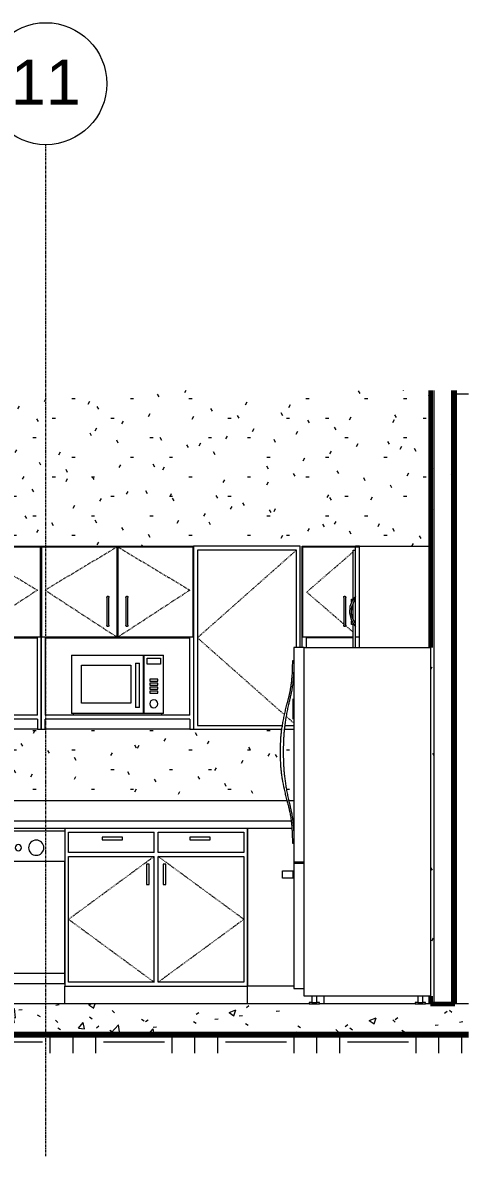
# Model space of a CAD drawing. Header units: inches. Extents: x -1667 to 6650, y -30 to 273.
# Drawn here: x 732.9 to 820.7, y -30 to 193 of the extents above; entities that cross this region are included whole.
import ezdxf

# ---------------------------------------------------------------- set-up
doc = ezdxf.new("R2010")
doc.units = ezdxf.units.IN
doc.header["$MEASUREMENT"] = 0
doc.linetypes.add('Dash', pattern=[0.25, 0.125, -0.125])
doc.linetypes.add('Grid Line 1_2_', pattern=[0.875, 0.5, -0.125, 0.125, -0.125])
for name, color, linetype, lineweight in [('A-CLNG', 13, 'Continuous', 18), ('A-GENM', 13, 'Continuous', 9), ('A-WALL', 113, 'Continuous', 18), ('A-WALL-PATT', 111, 'Continuous', 18), ('C-BLDG-PADS', 91, 'Continuous', 9), ('C-TOPO', 7, 'Continuous', 9), ('I-FURN', 30, 'Continuous', 9), ('I-WALL', 2, 'Continuous', 18), ('Q-CASE', 31, 'Continuous', 9), ('Q-CASE-HDLN', 31, 'Dash', 9), ('Q-SPCQ', 91, 'Continuous', 9), ('S-GRID', 1, 'Continuous', 9), ('S-GRID-IDEN', 1, 'Continuous', 9)]:
    doc.layers.add(name, color=color, linetype=linetype, lineweight=lineweight)
doc.styles.add('Arial', font='arial.ttf', dxfattribs={"height": 8.851796})
pattern_1 = [(0, (688.848, 0), (15.36, 3.84), [0.634, -10.886, 0.634, -10.886, -61.44]), (0, (688.848, 0), (15.36, 3.84), [-23.04, 0.634, -22.406, 0.634, -10.886, -26.88]), (0, (688.848, 0), (15.36, 3.84), [-57.6, 0.634, -7.046, 0.634, -18.566]), (120, (694.608, 1.92), (-11.00554, 11.38215), [0.634, -10.886, 0.634, -10.886, -61.44]), (120, (694.608, 1.92), (-11.00554, 11.38215), [-23.04, 0.634, -22.406, 0.634, -10.886, -26.88]), (120, (694.608, 1.92), (-11.00554, 11.38215), [-57.6, 0.634, -7.046, 0.634, -18.566]), (240, (696.528, 9.6), (-4.35446, -15.22215), [0.634, -10.886, 0.634, -10.886, -61.44]), (240, (696.528, 9.6), (-4.35446, -15.22215), [-23.04, 0.634, -22.406, 0.634, -10.886, -26.88]), (240, (696.528, 9.6), (-4.35446, -15.22215), [-57.6, 0.634, -7.046, 0.634, -18.566])]

# ---------------------------------------------------------------- blocks, each defined once
blk = doc.blocks.new('Grid - Grid Head - Circle-50561-Kitchen - North Elevation')
at = {"layer": 'S-GRID-IDEN', "color": 7}
blk.add_circle((1040.31, 181), 12, dxfattribs=at)
blk = doc.blocks.new('Open Source Metal Building_Exterior_rvt-5-Kitchen - North Elevation')
at = {"layer": 'C-BLDG-PADS'}
h = blk.add_hatch(dxfattribs=at)
h.set_pattern_fill('FP_15', style=0, pattern_type=2)
h.set_pattern_definition([(50, (688.848, 0), (13.77135, -1.20496), [1.44, -15.84]), (355, (688.848, 0), (-2.6644, 14.44218), [1.152, -12.672]), (100.451, (689.995, -0.1), (11.10708, 13.23737), [1.224, -13.462]), (46.184, (688.848, 3.84), (20.4913, -3.17785), [2.16, -23.76]), (96.636, (690.555, 3.575), (17.9459, 18.70315), [1.836, -20.193]), (351.184, (688.848, 3.84), (17.9454, 18.7026), [1.728, -19.008]), (21, (690.768, 2.88), (11.46052, -7.73037), [1.44, -15.84]), (326, (690.768, 2.88), (4.67135, 13.92315), [1.152, -12.672]), (71.451, (691.723, 2.236), (16.13207, 6.19284), [1.224, -13.462]), (37.5, (688.848, 0), (0.233123, 6.39175), [0.634, -11.885, 0.634, -12.23, -12.72]), (37.5, (688.848, 0), (0.233123, 6.39175), [-25.382, 0.634, -12.086]), (7.5, (688.848, 0), (5.05073, 7.57304), [0.634, -6.701, 0.634, -11.597, -4.848]), (7.5, (688.848, 0), (5.05073, 7.57304), [-19.565, 0.634, -4.214]), (327.5, (684.566, 0), (10.24958, -0.43289), [0.634, -4.166, 0.634, -14.342, -19.872]), (327.5, (684.566, 0), (10.24958, -0.43289), [-19.776, 0.634, -19.238]), (317.5, (682.646, 0), (11.19739, 1.92214), [0.634, -5.606, 0.634, -9.312, -14.112]), (317.5, (682.646, 0), (11.19739, 1.92214), [-16.186, 0.634, -13.478])])
h.paths.add_polyline_path([(1113.53, -6), (1123.47, -6), (1123.47, 0), (894.36, 0), (894.36, -6), (1113.03, -6)], flags=0)
at = {"layer": 'C-TOPO'}
h = blk.add_hatch(dxfattribs=at)
h.set_pattern_fill('FP_14', color=256, style=0, pattern_type=2)
h.set_pattern_definition([(0, (688.848, 0), (12, 12), [12, -12]), (0, (688.848, 4.5), (12, 12), [12, -12]), (0, (688.848, 9), (12, 12), [12, -12]), (90, (690.348, 10.5), (-12, 12), [12, -12]), (90, (694.848, 10.5), (-12, 12), [12, -12]), (90, (699.348, 10.5), (-12, 12), [12, -12])])
h.paths.add_polyline_path([(1123.47, -9.68), (1123.47, -6.01), (894.36, -6.01), (894.36, -9.68), (1094.83, -9.68)], flags=0)
at = {"layer": 'C-BLDG-PADS', "color": 250, "lineweight": 18}
for p, q in [((903.78, 0), (894.36, 0)), ((924.65, 0), (905.78, 0)), ((1092.15, 0), (926.65, 0)), ((1113.03, 0), (1094.15, 0)), ((1123.47, 0), (1115.03, 0)), ((894.36, -6), (1123.47, -6))]:
    blk.add_line(p, q, dxfattribs=at)
at = {"layer": 'C-TOPO', "color": 10, "lineweight": 80}
for p, q in [((894.36, -6.01), (945.66, -6.01)), ((945.66, -6.01), (1123.47, -6.01))]:
    blk.add_line(p, q, dxfattribs=at)
at = {"layer": 'C-TOPO'}
for p, q in [((945.66, -6.01), (894.36, -6.01)), ((1123.47, -6.01), (945.66, -6.01))]:
    blk.add_line(p, q, dxfattribs=at)
at = {"layer": 'S-GRID', "linetype": 'Grid Line 1_2_'}
blk.add_line((1040.31, -30), (1040.31, 169), dxfattribs=at)
at = {"layer": 'S-GRID-IDEN', "insert": (1040.31, 185.72), "char_height": 8.852, "width": 16.416, "attachment_point": 2, "line_spacing_factor": 0.938532, "style": 'Arial', "bg_fill": 3, "box_fill_scale": 1.25, "bg_fill_color": 0, "bg_fill_transparency": 0}
blk.add_mtext('11', dxfattribs=at)
at = {"color": 130, "lineweight": 5}
blk.add_blockref('Grid - Grid Head - Circle-50561-Kitchen - North Elevation', (0, 0), dxfattribs=at)
blk = doc.blocks.new('Counter Top-L Shaped - 24_ Depth U SHAPED-689926-Kitchen - North Elevation')
at = {"layer": 'Q-CASE'}
for p, q in [((929.65, 40), (930.69, 40)), ((930.99, 40), (995.66, 40)), ((996.4, 40), (1087.81, 40)), ((1088.11, 40), (1089.15, 40)), ((929.65, 36), (929.9, 36)), ((930.16, 36), (1088.65, 36)), ((1088.9, 36), (1089.15, 36)), ((929.76, 34.5), (929.65, 34.5)), ((1088.79, 34.5), (930.01, 34.5)), ((1089.15, 34.5), (1089.05, 34.5))]:
    blk.add_line(p, q, dxfattribs=at)
blk = doc.blocks.new('Refrigeration-Dacor-Millennia - PF36BNDFBK-519146-Kitchen - North Elevation')
at = {"layer": 'A-GENM', "lineweight": 18}
for p, q in [((1089.15, 70.12), (1089.15, 27.59)), ((1091.15, 70.12), (1089.15, 70.12)), ((1091.15, 27.42), (1091.15, 70.12)), ((1089.15, 27.59), (1089.15, 3)), ((1091.15, 3), (1091.15, 27.42)), ((1089.15, 3), (1091.15, 3))]:
    blk.add_line(p, q, dxfattribs=at)
at = {"layer": 'A-GENM'}
for p, q in [((1089.15, 70.12), (1089.15, 3)), ((1091.15, 70.12), (1089.15, 70.12)), ((1091.15, 3), (1091.15, 70.12)), ((1088.9, 67.53), (1089.15, 67.53)), ((1089.15, 31.53), (1088.9, 31.53)), ((1089.15, 27.94), (1091.15, 27.94)), ((1089.15, 27.69), (1091.15, 27.69)), ((1086.9, 26.19), (1089.15, 26.19)), ((1086.9, 24.69), (1086.9, 26.19)), ((1089.15, 24.69), (1086.9, 24.69)), ((1088.9, 26.19), (1088.9, 24.69)), ((1089.15, 3), (1091.15, 3)), ((1092.15, 0.25), (1092.15, 0)), ((1092.65, 0.25), (1092.15, 0.25)), ((1092.65, 1.5), (1092.65, 0.25)), ((1092.65, 0.25), (1093.65, 0.25)), ((1093.65, 0.25), (1093.65, 1.5)), ((1094.15, 0.25), (1093.65, 0.25)), ((1094.15, 0), (1094.15, 0.25)), ((1113.03, 0.25), (1113.03, 0)), ((1113.53, 0.25), (1113.03, 0.25)), ((1113.53, 1.5), (1113.53, 0.25)), ((1113.53, 0.25), (1114.53, 0.25)), ((1114.53, 0.25), (1114.53, 1.5)), ((1115.03, 0.25), (1114.53, 0.25)), ((1115.03, 0), (1115.03, 0.25)), ((1092.15, 0), (1094.15, 0)), ((1113.03, 0), (1115.03, 0))]:
    blk.add_line(p, q, dxfattribs=at)
for points in [[(1088.9, 31.53), (1088.9, 32.12), (1088.89, 32.95), (1088.84, 33.95), (1088.8, 34.63), (1088.74, 35.26), (1088.68, 35.86), (1088.61, 36.4), (1088.53, 36.91), (1088.44, 37.39), (1088.37, 37.76), (1088.3, 38.05), (1088.24, 38.34), (1088.16, 38.67), (1088.08, 39), (1088.01, 39.26), (1087.94, 39.51), (1087.86, 39.82), (1087.75, 40.23), (1087.63, 40.7), (1087.47, 41.37), (1087.2, 42.55), (1086.94, 43.88), (1086.75, 45.12), (1086.64, 45.98), (1086.57, 46.77), (1086.53, 47.51), (1086.51, 48.2), (1086.5, 48.87), (1086.5, 49.53), (1086.5, 50.19), (1086.51, 50.86), (1086.53, 51.56), (1086.57, 52.29), (1086.64, 53.09), (1086.75, 53.95), (1086.9, 54.87), (1087.07, 55.85), (1087.28, 56.85), (1087.47, 57.69), (1087.63, 58.37), (1087.74, 58.79), (1087.83, 59.12), (1087.89, 59.37), (1087.96, 59.62), (1088.03, 59.87), (1088.09, 60.13), (1088.16, 60.39), (1088.23, 60.66), (1088.29, 60.94), (1088.35, 61.23), (1088.41, 61.52), (1088.47, 61.83), (1088.53, 62.15), (1088.58, 62.49), (1088.63, 62.84), (1088.68, 63.21), (1088.72, 63.6), (1088.76, 64.01), (1088.8, 64.44), (1088.83, 64.89), (1088.86, 65.52), (1088.89, 66.38), (1088.9, 67.14), (1088.9, 67.53)], [(1089.15, 67.53), (1089.15, 66.94), (1089.14, 66.11), (1089.09, 65.12), (1089.05, 64.43), (1089, 63.8), (1088.93, 63.21), (1088.86, 62.66), (1088.78, 62.15), (1088.7, 61.67), (1088.63, 61.3), (1088.57, 61.01), (1088.51, 60.73), (1088.43, 60.39), (1088.35, 60.07), (1088.29, 59.81), (1088.23, 59.55), (1088.15, 59.24), (1088.06, 58.83), (1087.95, 58.37), (1087.81, 57.7), (1087.59, 56.51), (1087.38, 55.18), (1087.24, 53.95), (1087.16, 53.09), (1087.11, 52.3), (1087.07, 51.56), (1087.06, 50.86), (1087.05, 50.19), (1087.05, 49.53), (1087.05, 48.87), (1087.06, 48.2), (1087.07, 47.51), (1087.11, 46.77), (1087.16, 45.98), (1087.24, 45.12), (1087.35, 44.19), (1087.49, 43.22), (1087.65, 42.21), (1087.81, 41.37), (1087.95, 40.7), (1088.05, 40.28), (1088.13, 39.94), (1088.19, 39.69), (1088.25, 39.45), (1088.31, 39.19), (1088.37, 38.93), (1088.43, 38.67), (1088.49, 38.4), (1088.56, 38.12), (1088.61, 37.83), (1088.67, 37.54), (1088.73, 37.23), (1088.78, 36.91), (1088.84, 36.57), (1088.89, 36.22), (1088.93, 35.85), (1088.98, 35.46), (1089.01, 35.05), (1089.05, 34.62), (1089.08, 34.18), (1089.11, 33.54), (1089.14, 32.68), (1089.15, 31.93), (1089.15, 31.53)]]:
    blk.add_open_spline(points, degree=3, knots=[-1, -1, -1, -1, -0.977941, -0.966912, -0.955882, -0.944853, -0.933824, -0.922794, -0.911765, -0.900735, -0.889706, -0.884191, -0.878676, -0.867647, -0.856618, -0.851103, -0.845588, -0.834559, -0.823529, -0.808824, -0.794118, -0.764706, -0.705882, -0.676471, -0.647059, -0.617647, -0.588235, -0.558824, -0.529412, -0.5, -0.470588, -0.441176, -0.411765, -0.382353, -0.352941, -0.323529, -0.294118, -0.264706, -0.235294, -0.205882, -0.191176, -0.176471, -0.169118, -0.161765, -0.154412, -0.147059, -0.139706, -0.132353, -0.125, -0.117647, -0.110294, -0.102941, -0.095588, -0.088235, -0.080882, -0.073529, -0.066176, -0.058824, -0.051471, -0.044118, -0.036765, -0.029412, -0.014706, 0, 0, 0, 0], dxfattribs=at)
at = {"layer": 'Q-SPCQ'}
for p, q in [((1091.15, 70.12), (1116.03, 70.12)), ((1091.15, 1.5), (1091.15, 70.12)), ((1116.03, 70.12), (1116.03, 1.5)), ((1116.03, 1.5), (1091.15, 1.5))]:
    blk.add_line(p, q, dxfattribs=at)
blk = doc.blocks.new('Base Cabinet-Corner Unit-Angled - 36_ 2-582711-Kitchen - North Elevation')
at = {"layer": 'Q-CASE'}
for p in [(1080.03, 34.5), (1089.15, 3.5), (1080.03, 0)]:
    blk.add_line(p, (1080.03, 3.5), dxfattribs=at)
blk = doc.blocks.new('293304 - 293304 2-686364-Kitchen - North Elevation')
at = {"layer": 'Q-CASE'}
for p, q in [((979.4, 90), (1009.4, 90)), ((979.4, 90), (979.4, 54)), ((979.53, 89.87), (994.34, 89.87)), ((979.53, 72.12), (979.53, 89.87)), ((994.34, 72.12), (994.34, 89.87)), ((994.34, 89.25), (994.47, 89.25)), ((994.47, 89.87), (1009.28, 89.87)), ((994.47, 89.87), (994.47, 72.12)), ((1009.28, 72.12), (1009.28, 89.87)), ((1009.4, 54), (1009.4, 90)), ((994.34, 81.75), (994.47, 81.75)), ((994.47, 81), (994.34, 81)), ((994.34, 72.12), (979.53, 72.12)), ((980.15, 72), (980.15, 56.75)), ((980.15, 72), (1008.65, 72)), ((994.47, 72.75), (994.34, 72.75)), ((1009.28, 72.12), (994.47, 72.12)), ((1008.65, 56.75), (1008.65, 72)), ((1008.65, 56.75), (980.15, 56.75)), ((1008.65, 56), (980.15, 56)), ((980.15, 54), (980.15, 56)), ((1008.65, 56), (1008.65, 54)), ((979.4, 54), (980.15, 54)), ((1008.65, 54), (980.15, 54)), ((1008.65, 54), (1009.4, 54))]:
    blk.add_line(p, q, dxfattribs=at)
at = {"layer": 'Q-CASE', "flags": 128}
for points in [[(992.34, 79.93), (992.34, 78.95), (992.34, 77.84), (992.34, 76.68), (992.34, 75.56), (992.34, 74.56), (992.34, 74.47)], [(992.72, 74.47), (992.72, 75.45), (992.72, 76.56), (992.72, 77.72), (992.72, 78.84), (992.72, 79.84), (992.72, 79.93)], [(996.09, 79.93), (996.09, 78.95), (996.09, 77.84), (996.09, 76.68), (996.09, 75.56), (996.09, 74.56), (996.09, 74.47)], [(996.47, 74.47), (996.47, 75.45), (996.47, 76.56), (996.47, 77.72), (996.47, 78.84), (996.47, 79.84), (996.47, 79.93)]]:
    blk.add_lwpolyline(points, dxfattribs=at)
at = {"layer": 'Q-CASE'}
for points, knots in [([(992.34, 79.93), (992.34, 79.96), (992.34, 80.01), (992.36, 80.06), (992.37, 80.08), (992.37, 80.09), (992.39, 80.11), (992.4, 80.14), (992.43, 80.17), (992.45, 80.19), (992.46, 80.19), (992.47, 80.2), (992.49, 80.2), (992.53, 80.21), (992.56, 80.2), (992.58, 80.2), (992.59, 80.19), (992.61, 80.19), (992.63, 80.17), (992.65, 80.14), (992.67, 80.12), (992.68, 80.09), (992.7, 80.06), (992.71, 80.01), (992.72, 79.96), (992.72, 79.93)], [0, 0, 0, 0, 0.1, 0.2, 0.2125, 0.225, 0.25, 0.3, 0.35, 0.4, 0.4125, 0.425, 0.45, 0.5, 0.55, 0.575, 0.5875, 0.6, 0.65, 0.7, 0.75, 0.775, 0.8, 0.9, 1, 1, 1, 1]), ([(996.09, 79.93), (996.09, 79.96), (996.09, 80.01), (996.11, 80.06), (996.12, 80.09), (996.14, 80.12), (996.15, 80.14), (996.18, 80.17), (996.2, 80.19), (996.22, 80.19), (996.23, 80.2), (996.25, 80.2), (996.28, 80.21), (996.31, 80.2), (996.33, 80.2), (996.34, 80.19), (996.36, 80.19), (996.38, 80.17), (996.4, 80.14), (996.42, 80.11), (996.43, 80.09), (996.44, 80.08), (996.45, 80.06), (996.46, 80.01), (996.47, 79.96), (996.47, 79.93)], [0, 0, 0, 0, 0.1, 0.2, 0.225, 0.25, 0.3, 0.35, 0.4, 0.4125, 0.425, 0.45, 0.5, 0.55, 0.575, 0.5875, 0.6, 0.65, 0.7, 0.75, 0.775, 0.7875, 0.8, 0.9, 1, 1, 1, 1]), ([(992.72, 74.47), (992.72, 74.44), (992.71, 74.39), (992.7, 74.34), (992.68, 74.31), (992.67, 74.28), (992.65, 74.26), (992.63, 74.23), (992.61, 74.21), (992.59, 74.21), (992.58, 74.2), (992.56, 74.2), (992.53, 74.19), (992.49, 74.2), (992.47, 74.2), (992.46, 74.21), (992.45, 74.21), (992.43, 74.23), (992.4, 74.26), (992.39, 74.29), (992.37, 74.31), (992.37, 74.32), (992.36, 74.34), (992.34, 74.39), (992.34, 74.44), (992.34, 74.47)], [0, 0, 0, 0, 0.1, 0.2, 0.225, 0.25, 0.3, 0.35, 0.4, 0.4125, 0.425, 0.45, 0.5, 0.55, 0.575, 0.5875, 0.6, 0.65, 0.7, 0.75, 0.775, 0.7875, 0.8, 0.9, 1, 1, 1, 1]), ([(996.47, 74.47), (996.47, 74.44), (996.46, 74.39), (996.45, 74.34), (996.44, 74.32), (996.43, 74.31), (996.42, 74.29), (996.4, 74.26), (996.38, 74.23), (996.36, 74.21), (996.34, 74.21), (996.33, 74.2), (996.31, 74.2), (996.28, 74.19), (996.25, 74.2), (996.23, 74.2), (996.22, 74.21), (996.2, 74.21), (996.18, 74.23), (996.15, 74.26), (996.14, 74.28), (996.12, 74.31), (996.11, 74.34), (996.09, 74.39), (996.09, 74.44), (996.09, 74.47)], [0, 0, 0, 0, 0.1, 0.2, 0.2125, 0.225, 0.25, 0.3, 0.35, 0.4, 0.4125, 0.425, 0.45, 0.5, 0.55, 0.575, 0.5875, 0.6, 0.65, 0.7, 0.75, 0.775, 0.8, 0.9, 1, 1, 1, 1])]:
    blk.add_open_spline(points, degree=3, knots=knots, dxfattribs=at)
at = {"layer": 'Q-CASE-HDLN'}
for p, q in [((994.34, 89.87), (980.15, 81.37)), ((994.47, 89.87), (1008.65, 81.37)), ((980.15, 81.37), (994.34, 72.12)), ((1008.65, 81.37), (994.47, 72.12))]:
    blk.add_line(p, q, dxfattribs=at)
blk = doc.blocks.new('Small_Microwave_14381 - Small_Microwave_14381-624995-Kitchen - North Elevation')
at = {"layer": 'I-FURN'}
for p, q in [((985.35, 68.56), (999.54, 68.56)), ((985.35, 68.56), (985.35, 57.14)), ((997.97, 66.99), (997.97, 58.32)), ((997.97, 66.99), (998.75, 66.99)), ((998.75, 58.32), (998.75, 66.99)), ((999.54, 57.14), (999.54, 68.56)), ((999.54, 68.56), (999.69, 68.56)), ((999.69, 68.56), (1003.46, 68.56)), ((999.69, 57.14), (999.69, 68.56)), ((1000.28, 67.97), (1002.87, 67.97)), ((1000.28, 66.79), (1000.28, 67.97)), ((1002.87, 67.97), (1002.87, 66.79)), ((1003.46, 57.14), (1003.46, 68.56)), ((987.32, 59.11), (987.32, 66.59)), ((987.32, 66.59), (997.04, 66.59)), ((997.04, 66.59), (997.04, 59.11)), ((1002.87, 66.79), (1000.28, 66.79)), ((1002.36, 63.84), (1000.79, 63.84)), ((1000.79, 63.84), (1000.79, 63.44)), ((1000.79, 63.44), (1002.36, 63.44)), ((1002.36, 63.05), (1000.79, 63.05)), ((1000.79, 63.05), (1000.79, 62.66)), ((1000.79, 62.66), (1002.36, 62.66)), ((1002.36, 63.44), (1002.36, 63.84)), ((1002.36, 62.66), (1002.36, 63.05)), ((1002.36, 62.26), (1000.79, 62.26)), ((1000.79, 62.26), (1000.79, 61.87)), ((1000.79, 61.87), (1002.36, 61.87)), ((1002.36, 61.47), (1000.79, 61.47)), ((1000.79, 61.47), (1000.79, 61.08)), ((1000.79, 61.08), (1002.36, 61.08)), ((1002.36, 61.87), (1002.36, 62.26)), ((1002.36, 61.08), (1002.36, 61.47)), ((997.04, 59.11), (987.32, 59.11)), ((998.75, 58.32), (997.97, 58.32)), ((999.54, 57.14), (985.35, 57.14)), ((985.74, 56.75), (985.74, 57.14)), ((999.69, 57.14), (999.54, 57.14)), ((1003.46, 57.14), (999.69, 57.14)), ((1003.06, 57.14), (1003.06, 56.75))]:
    blk.add_line(p, q, dxfattribs=at)
for start, end in [(0, 180), (180, 0)]:
    blk.add_arc((1001.56, 59.02), 0.787, start, end, dxfattribs=at)
blk = doc.blocks.new('293302 - 293302-686305-Kitchen - North Elevation')
at = {"layer": 'Q-CASE'}
for p, q in [((1090.78, 90), (1101.28, 90)), ((1090.78, 70.12), (1090.78, 90)), ((1090.9, 89.87), (1101.28, 89.87)), ((1090.9, 72.12), (1090.9, 89.87)), ((1100.5, 79.04), (1100.5, 79.62)), ((1100.5, 79.62), (1100.78, 79.62)), ((1100.5, 76.61), (1100.5, 77.8)), ((1100.5, 74.62), (1100.5, 75.35)), ((1100.78, 74.62), (1100.5, 74.62)), ((1100.78, 72.12), (1090.9, 72.12)), ((1091.53, 72), (1091.53, 70.12)), ((1100.78, 72), (1091.53, 72))]:
    blk.add_line(p, q, dxfattribs=at)
at = {"layer": 'Q-CASE', "flags": 128}
for points in [[(1098.95, 79.93), (1098.95, 78.95), (1098.95, 77.84), (1098.95, 76.68), (1098.95, 75.56), (1098.95, 74.56), (1098.95, 74.47)], [(1099.33, 74.47), (1099.33, 75.45), (1099.33, 76.56), (1099.33, 77.72), (1099.33, 78.84), (1099.33, 79.84), (1099.33, 79.93)]]:
    blk.add_lwpolyline(points, dxfattribs=at)
at = {"layer": 'Q-CASE'}
for points in [[(1098.95, 79.93), (1098.95, 79.96), (1098.95, 79.99), (1098.96, 80.03), (1098.97, 80.05), (1098.98, 80.07), (1098.98, 80.09), (1098.99, 80.1), (1099, 80.11), (1099, 80.13), (1099.01, 80.14), (1099.02, 80.15), (1099.03, 80.16), (1099.04, 80.17), (1099.05, 80.18), (1099.06, 80.19), (1099.08, 80.2), (1099.1, 80.2), (1099.11, 80.21), (1099.12, 80.21), (1099.14, 80.21), (1099.16, 80.21), (1099.17, 80.21), (1099.18, 80.2), (1099.2, 80.2), (1099.22, 80.19), (1099.23, 80.18), (1099.24, 80.17), (1099.25, 80.16), (1099.26, 80.15), (1099.27, 80.13), (1099.28, 80.11), (1099.29, 80.1), (1099.3, 80.09), (1099.3, 80.07), (1099.31, 80.05), (1099.32, 80.02), (1099.33, 79.98), (1099.33, 79.95), (1099.33, 79.93)], [(1099.33, 74.47), (1099.33, 74.44), (1099.32, 74.41), (1099.32, 74.37), (1099.31, 74.35), (1099.3, 74.33), (1099.3, 74.31), (1099.29, 74.3), (1099.28, 74.29), (1099.27, 74.27), (1099.26, 74.26), (1099.26, 74.25), (1099.25, 74.24), (1099.24, 74.23), (1099.23, 74.22), (1099.22, 74.21), (1099.2, 74.2), (1099.18, 74.2), (1099.17, 74.19), (1099.16, 74.19), (1099.14, 74.19), (1099.12, 74.19), (1099.11, 74.19), (1099.1, 74.2), (1099.08, 74.2), (1099.06, 74.21), (1099.05, 74.22), (1099.04, 74.23), (1099.03, 74.24), (1099.02, 74.25), (1099.01, 74.27), (1099, 74.29), (1098.99, 74.3), (1098.98, 74.31), (1098.98, 74.33), (1098.97, 74.35), (1098.96, 74.38), (1098.95, 74.42), (1098.95, 74.45), (1098.95, 74.47)]]:
    blk.add_open_spline(points, degree=3, knots=[0, 0, 0, 0, 0.111111, 0.138889, 0.166667, 0.194444, 0.222222, 0.236111, 0.25, 0.277778, 0.305556, 0.319444, 0.333333, 0.347222, 0.361111, 0.388889, 0.416667, 0.444444, 0.458333, 0.472222, 0.5, 0.527778, 0.541667, 0.555556, 0.583333, 0.611111, 0.638889, 0.652778, 0.666667, 0.6875, 0.708333, 0.75, 0.770833, 0.78125, 0.791667, 0.833333, 0.875, 0.916667, 1, 1, 1, 1], dxfattribs=at)
at = {"layer": 'Q-CASE-HDLN'}
for p, q in [((1101.28, 89.31), (1101.2, 89.25)), ((1100.78, 88.88), (1091.65, 81)), ((1091.65, 81), (1100.78, 73.12))]:
    blk.add_line(p, q, dxfattribs=at)
blk = doc.blocks.new('Dishwasher - 24_ x 24_ x 34_-675075-Kitchen - North Elevation')
at = {"layer": 'Q-SPCQ'}
for p, q in [((1020.03, 28), (1020.03, 34)), ((1020.03, 34), (1044.03, 34)), ((1044.03, 34), (1044.03, 28)), ((1028.3, 32.71), (1021.8, 32.71)), ((1021.8, 32.71), (1021.8, 30.71)), ((1028.3, 30.71), (1028.3, 32.71)), ((1021.8, 30.71), (1028.3, 30.71)), ((1020.03, 28), (1020.03, 4)), ((1044.03, 28), (1020.03, 28)), ((1044.03, 4), (1044.03, 28)), ((1020.03, 6), (1044.03, 6)), ((1020.03, 4), (1044.03, 4))]:
    blk.add_line(p, q, dxfattribs=at)
for centre, radius, start, end in [((1034.9, 30.71), 0.625, 0, 180), ((1038.42, 30.71), 1.5, 0, 180), ((1034.9, 30.71), 0.625, 180, 0), ((1038.42, 30.71), 1.5, 180, 0)]:
    blk.add_arc(centre, radius, start, end, dxfattribs=at)
blk = doc.blocks.new('293304 - 293304 2-V14-Kitchen - North Elevation')
at = {"layer": 'Q-CASE'}
for p, q in [((1039.4, 90), (1069.4, 90)), ((1039.4, 90), (1039.4, 54)), ((1039.53, 89.87), (1054.34, 89.87)), ((1039.53, 72.12), (1039.53, 89.87)), ((1054.34, 72.12), (1054.34, 89.87)), ((1054.34, 89.25), (1054.47, 89.25)), ((1054.47, 89.87), (1069.28, 89.87)), ((1054.47, 89.87), (1054.47, 72.12)), ((1069.28, 72.12), (1069.28, 89.87)), ((1054.34, 81.75), (1054.47, 81.75)), ((1054.47, 81), (1054.34, 81)), ((1054.34, 72.12), (1039.53, 72.12)), ((1040.15, 72), (1040.15, 56.75)), ((1040.15, 72), (1068.65, 72)), ((1054.47, 72.75), (1054.34, 72.75)), ((1069.28, 72.12), (1054.47, 72.12)), ((1068.65, 56.75), (1068.65, 72)), ((1068.65, 56.75), (1040.15, 56.75)), ((1068.65, 56), (1040.15, 56)), ((1040.15, 54), (1040.15, 56)), ((1068.65, 56), (1068.65, 54)), ((1039.4, 54), (1040.15, 54)), ((1068.65, 54), (1040.15, 54)), ((1068.65, 54), (1069.4, 54))]:
    blk.add_line(p, q, dxfattribs=at)
at = {"layer": 'Q-CASE', "flags": 128}
for points in [[(1052.34, 79.93), (1052.34, 78.95), (1052.34, 77.84), (1052.34, 76.68), (1052.34, 75.56), (1052.34, 74.56), (1052.34, 74.47)], [(1052.72, 74.47), (1052.72, 75.45), (1052.72, 76.56), (1052.72, 77.72), (1052.72, 78.84), (1052.72, 79.84), (1052.72, 79.93)], [(1056.09, 79.93), (1056.09, 78.95), (1056.09, 77.84), (1056.09, 76.68), (1056.09, 75.56), (1056.09, 74.56), (1056.09, 74.47)], [(1056.47, 74.47), (1056.47, 75.45), (1056.47, 76.56), (1056.47, 77.72), (1056.47, 78.84), (1056.47, 79.84), (1056.47, 79.93)]]:
    blk.add_lwpolyline(points, dxfattribs=at)
at = {"layer": 'Q-CASE'}
for points, knots in [([(1052.34, 79.93), (1052.34, 79.96), (1052.34, 80.01), (1052.36, 80.06), (1052.37, 80.08), (1052.37, 80.09), (1052.39, 80.11), (1052.4, 80.14), (1052.43, 80.17), (1052.45, 80.19), (1052.46, 80.19), (1052.47, 80.2), (1052.49, 80.2), (1052.53, 80.21), (1052.56, 80.2), (1052.58, 80.2), (1052.59, 80.19), (1052.61, 80.19), (1052.63, 80.17), (1052.65, 80.14), (1052.67, 80.12), (1052.68, 80.09), (1052.7, 80.06), (1052.71, 80.01), (1052.72, 79.96), (1052.72, 79.93)], [0, 0, 0, 0, 0.1, 0.2, 0.2125, 0.225, 0.25, 0.3, 0.35, 0.4, 0.4125, 0.425, 0.45, 0.5, 0.55, 0.575, 0.5875, 0.6, 0.65, 0.7, 0.75, 0.775, 0.8, 0.9, 1, 1, 1, 1]), ([(1056.09, 79.93), (1056.09, 79.96), (1056.09, 80.01), (1056.11, 80.06), (1056.12, 80.09), (1056.14, 80.12), (1056.15, 80.14), (1056.18, 80.17), (1056.2, 80.19), (1056.22, 80.19), (1056.23, 80.2), (1056.25, 80.2), (1056.28, 80.21), (1056.31, 80.2), (1056.33, 80.2), (1056.34, 80.19), (1056.36, 80.19), (1056.38, 80.17), (1056.4, 80.14), (1056.42, 80.11), (1056.43, 80.09), (1056.44, 80.08), (1056.45, 80.06), (1056.46, 80.01), (1056.47, 79.96), (1056.47, 79.93)], [0, 0, 0, 0, 0.1, 0.2, 0.225, 0.25, 0.3, 0.35, 0.4, 0.4125, 0.425, 0.45, 0.5, 0.55, 0.575, 0.5875, 0.6, 0.65, 0.7, 0.75, 0.775, 0.7875, 0.8, 0.9, 1, 1, 1, 1]), ([(1052.72, 74.47), (1052.72, 74.44), (1052.71, 74.39), (1052.7, 74.34), (1052.68, 74.31), (1052.67, 74.28), (1052.65, 74.26), (1052.63, 74.23), (1052.61, 74.21), (1052.59, 74.21), (1052.58, 74.2), (1052.56, 74.2), (1052.53, 74.19), (1052.49, 74.2), (1052.47, 74.2), (1052.46, 74.21), (1052.45, 74.21), (1052.43, 74.23), (1052.4, 74.26), (1052.39, 74.29), (1052.37, 74.31), (1052.37, 74.32), (1052.36, 74.34), (1052.34, 74.39), (1052.34, 74.44), (1052.34, 74.47)], [0, 0, 0, 0, 0.1, 0.2, 0.225, 0.25, 0.3, 0.35, 0.4, 0.4125, 0.425, 0.45, 0.5, 0.55, 0.575, 0.5875, 0.6, 0.65, 0.7, 0.75, 0.775, 0.7875, 0.8, 0.9, 1, 1, 1, 1]), ([(1056.47, 74.47), (1056.47, 74.44), (1056.46, 74.39), (1056.45, 74.34), (1056.44, 74.32), (1056.43, 74.31), (1056.42, 74.29), (1056.4, 74.26), (1056.38, 74.23), (1056.36, 74.21), (1056.34, 74.21), (1056.33, 74.2), (1056.31, 74.2), (1056.28, 74.19), (1056.25, 74.2), (1056.23, 74.2), (1056.22, 74.21), (1056.2, 74.21), (1056.18, 74.23), (1056.15, 74.26), (1056.14, 74.28), (1056.12, 74.31), (1056.11, 74.34), (1056.09, 74.39), (1056.09, 74.44), (1056.09, 74.47)], [0, 0, 0, 0, 0.1, 0.2, 0.2125, 0.225, 0.25, 0.3, 0.35, 0.4, 0.4125, 0.425, 0.45, 0.5, 0.55, 0.575, 0.5875, 0.6, 0.65, 0.7, 0.75, 0.775, 0.8, 0.9, 1, 1, 1, 1])]:
    blk.add_open_spline(points, degree=3, knots=knots, dxfattribs=at)
at = {"layer": 'Q-CASE-HDLN'}
for p, q in [((1054.34, 89.87), (1040.15, 81.37)), ((1054.47, 89.87), (1068.65, 81.37)), ((1040.15, 81.37), (1054.34, 72.12)), ((1068.65, 81.37), (1054.47, 72.12))]:
    blk.add_line(p, q, dxfattribs=at)
blk = doc.blocks.new('Base Cabinet-Double Door _ 2 Drawer - 36_-581377-Kitchen - North Elevation')
at = {"layer": 'Q-CASE'}
for p, q in [((1044.03, 34.5), (1044.03, 34)), ((1044.78, 29.75), (1044.78, 33.75)), ((1044.78, 33.75), (1061.65, 33.75)), ((1061.65, 29.75), (1061.65, 33.75)), ((1062.4, 33.75), (1079.28, 33.75)), ((1062.4, 29.75), (1062.4, 33.75)), ((1079.28, 33.75), (1079.28, 29.75)), ((1080.03, 3.5), (1080.03, 34.5)), ((1055.4, 32.75), (1051.4, 32.75)), ((1051.4, 32.75), (1051.4, 32.25)), ((1051.4, 32.25), (1055.4, 32.25)), ((1055.4, 32.25), (1055.4, 32.75)), ((1072.65, 32.75), (1068.65, 32.75)), ((1068.65, 32.75), (1068.65, 32.25)), ((1068.65, 32.25), (1072.65, 32.25)), ((1072.65, 32.25), (1072.65, 32.75)), ((1061.65, 29.75), (1044.78, 29.75)), ((1044.78, 4.25), (1044.78, 29)), ((1044.78, 29), (1061.65, 29)), ((1061.65, 4.25), (1061.65, 29)), ((1079.28, 29.75), (1062.4, 29.75)), ((1062.4, 29), (1079.28, 29)), ((1062.4, 4.25), (1062.4, 29)), ((1079.28, 29), (1079.28, 4.25)), ((1044.03, 28), (1044.03, 3.5)), ((1060.65, 27.5), (1060.15, 27.5)), ((1060.15, 27.5), (1060.15, 23.5)), ((1060.65, 23.5), (1060.65, 27.5)), ((1063.9, 27.5), (1063.4, 27.5)), ((1063.4, 27.5), (1063.4, 23.5)), ((1063.9, 23.5), (1063.9, 27.5)), ((1060.15, 23.5), (1060.65, 23.5)), ((1063.4, 23.5), (1063.9, 23.5)), ((1044.03, 3.5), (1080.03, 3.5)), ((1044.03, 0), (1044.03, 3.5)), ((1061.65, 4.25), (1044.78, 4.25)), ((1079.28, 4.25), (1062.4, 4.25))]:
    blk.add_line(p, q, dxfattribs=at)
at = {"layer": 'Q-CASE', "linetype": 'Dash'}
for p, q in [((1061.65, 29), (1044.78, 16.62)), ((1079.28, 16.62), (1062.4, 29)), ((1044.78, 16.62), (1061.65, 4.25)), ((1062.4, 4.25), (1079.28, 16.62))]:
    blk.add_line(p, q, dxfattribs=at)
blk = doc.blocks.new('Upper Cabinet-Single Door-Wall - 12_ 2-V15-Kitchen - North Elevation')
at = {"layer": 'Q-CASE'}
for p, q in [((1100.78, 79.46), (1100.78, 89.25)), ((1100.78, 89.25), (1101.28, 89.25)), ((1101.28, 89.87), (1101.28, 90)), ((1102.03, 90), (1101.28, 90)), ((1100.78, 75.71), (1100.78, 78.69)), ((1100.78, 70.12), (1100.78, 74.91)), ((1101.28, 70.12), (1101.28, 72.12))]:
    blk.add_line(p, q, dxfattribs=at)
blk = doc.blocks.new('Base Cabinet-Double Door _ 2 Drawer - 33_-689299-Kitchen - North Elevation')
at = {"layer": 'Q-CASE'}
blk.add_line((1095.03, 1.5), (1095.03, 0), dxfattribs=at)
blk = doc.blocks.new('293304 - 293304 2-V16-Kitchen - North Elevation')
at = {"layer": 'Q-CASE'}
for p, q in [((1101.28, 89.87), (1102.03, 89.87)), ((1101.28, 72.12), (1101.28, 89.87)), ((1102.03, 90), (1116.03, 90)), ((1102.03, 70.12), (1102.03, 90)), ((1100.57, 78.1), (1100.78, 78.7)), ((1101.21, 79.53), (1101.28, 79.63)), ((1100.47, 76.86), (1100.53, 77.91)), ((1100.7, 75.87), (1100.47, 76.86)), ((1101.28, 74.77), (1101.12, 75.06)), ((1102.03, 72.12), (1101.28, 72.12))]:
    blk.add_line(p, q, dxfattribs=at)
at = {"layer": 'Q-CASE', "flags": 128}
for points in [[(1101.27, 80.21), (1100.58, 79.24), (1100.17, 78.13), (1100.08, 76.94), (1100.31, 75.77), (1100.85, 74.71), (1101.27, 74.19)], [(1100.36, 78.63), (1100.17, 78.13), (1100.15, 77.86)], [(1101.28, 74.77), (1100.72, 75.75), (1100.47, 76.86), (1100.53, 77.99), (1100.91, 79.06), (1101.28, 79.63)], [(1101.27, 80.21), (1100.58, 79.24), (1100.52, 79.07)], [(1100.11, 77.35), (1100.08, 76.94), (1100.12, 76.75)], [(1100.16, 76.56), (1100.31, 75.77), (1100.41, 75.59)], [(1100.65, 75.11), (1100.85, 74.71), (1101.27, 74.19)]]:
    blk.add_lwpolyline(points, dxfattribs=at)
at = {"layer": 'Q-CASE'}
for points in [[(1101.28, 80.19), (1101.28, 80.19), (1101.28, 80.19), (1101.28, 80.2), (1101.28, 80.2), (1101.28, 80.21), (1101.28, 80.2), (1101.28, 80.2), (1101.28, 80.19), (1101.28, 80.19), (1101.28, 80.19)], [(1101.28, 80.19), (1101.28, 80.19), (1101.28, 80.19), (1101.28, 80.2), (1101.28, 80.2), (1101.28, 80.21), (1101.28, 80.2), (1101.28, 80.2), (1101.28, 80.19), (1101.28, 80.19), (1101.28, 80.19)], [(1101.28, 74.21), (1101.28, 74.21), (1101.28, 74.21), (1101.28, 74.2), (1101.28, 74.2), (1101.28, 74.19), (1101.28, 74.2), (1101.28, 74.2), (1101.28, 74.21), (1101.28, 74.21), (1101.28, 74.21)], [(1101.28, 74.21), (1101.28, 74.21), (1101.28, 74.21), (1101.28, 74.2), (1101.28, 74.2), (1101.28, 74.19), (1101.28, 74.2), (1101.28, 74.2), (1101.28, 74.21), (1101.28, 74.21), (1101.28, 74.21)]]:
    blk.add_open_spline(points, degree=3, knots=[0.4, 0.4, 0.4, 0.4, 0.4125, 0.425, 0.45, 0.5, 0.55, 0.575, 0.5875, 0.6, 0.6, 0.6, 0.6], dxfattribs=at)
blk = doc.blocks.new('Upper Cabinet-Single Door-Wall - 12_ 3-V17-Kitchen - North Elevation')
at = {"layer": 'Q-CASE'}
for p, q in [((1090.4, 90), (1069.4, 90)), ((1069.4, 90), (1069.4, 54)), ((1089.65, 89.25), (1070.15, 89.25)), ((1070.15, 89.25), (1070.15, 54.75)), ((1089.65, 70.13), (1089.65, 89.25)), ((1090.4, 70.13), (1090.4, 90)), ((1088.9, 59.5), (1088.9, 56.5)), ((1069.4, 54), (1086.76, 54)), ((1070.15, 54.75), (1086.88, 54.75)), ((1087.25, 54), (1089.15, 54)), ((1087.34, 54.75), (1089.15, 54.75))]:
    blk.add_line(p, q, dxfattribs=at)
at = {"layer": 'Q-CASE', "linetype": 'Dash'}
for p, q in [((1089.65, 89.25), (1070.15, 72)), ((1070.15, 72), (1087.28, 56.85)), ((1087.61, 56.56), (1089.15, 55.19))]:
    blk.add_line(p, q, dxfattribs=at)
at = {"layer": 'Q-CASE', "flags": 128}
for points in [[(1088.9, 60), (1088.9, 59.85), (1088.9, 59.5)], [(1088.9, 56.5), (1088.9, 56.14), (1088.9, 56)]]:
    blk.add_lwpolyline(points, dxfattribs=at)

msp = doc.modelspace()

# ---------------------------------------------------------------- hatches: boundary and pattern name
at = {"layer": 'A-WALL-PATT', "lineweight": 9}
h = msp.add_hatch(dxfattribs=at)
h.set_pattern_fill('FP_13', color=256, style=0, pattern_type=2)
h.set_pattern_definition(pattern_1)
h.paths.add_polyline_path([(635.97, 0), (636.22, 0), (636.22, 34.5), (635.97, 34.5), (635.97, 3.5)], flags=0)
h.paths.add_polyline_path([(720.42, 34), (741.22, 34), (741.22, 34.5), (717.22, 34.5), (717.22, 34)], flags=0)
h.paths.add_polyline_path([(647.35, 40), (692.85, 40), (692.87, 46.5), (692.93, 46.61), (693.06, 46.71), (693.22, 46.75), (693.42, 46.68), (693.51, 46.61), (693.59, 46.45), (693.59, 46.04), (693.59, 44.59), (693.59, 42.5), (693.6, 40), (785.01, 40), (784.68, 41.29), (784.27, 43.21), (784.09, 44.18), (783.95, 45.1), (783.84, 45.96), (783.74, 47.34), (783.71, 48.2), (783.7, 50.19), (783.73, 51.56), (783.77, 52.3), (783.84, 53.1), (783.95, 54), (629.23, 54), (629.24, 53.96), (629.35, 53.1), (629.42, 52.3), (629.49, 50.86), (629.49, 48.87), (629.45, 47.34), (629.42, 46.76), (629.35, 45.96), (629.24, 45.1), (629.1, 44.18), (628.75, 42.4), (628.49, 41.2), (628.19, 40), (646.89, 40)], flags=0)
h.paths.add_polyline_path([(626.85, 40), (627.89, 40), (627.97, 40.38), (628.24, 41.65), (628.49, 43.08), (628.51, 43.21), (628.75, 45.1), (628.89, 46.76), (628.94, 48.2), (628.94, 50.19), (628.92, 51.56), (628.83, 53.1), (628.75, 54), (626.85, 54), (626.85, 40.19)], flags=0)
h.paths.add_polyline_path([(785.5, 40), (786.35, 40), (786.35, 54), (784.44, 54), (784.36, 53.1), (784.27, 51.56), (784.25, 50.19), (784.25, 48.2), (784.3, 46.76), (784.44, 45.1), (784.55, 44.18), (784.7, 43.08), (784.95, 41.65), (785.04, 41.2), (785.31, 40)], flags=0)
h.paths.add_polyline_path([(625.6, 70.12), (625.6, 90), (787.6, 90), (787.6, 70.12), (787.97, 70.12), (787.97, 90), (813.22, 90), (813.22, 120.65), (599.97, 120.65), (599.97, 90), (625.22, 90), (625.22, 70.12)], flags=0)
h = msp.add_hatch(dxfattribs=at)
h.set_pattern_fill('FP_13', color=256, style=0, pattern_type=2)
h.set_pattern_definition(pattern_1)
h.paths.add_polyline_path([(813.85, 0), (813.85, 120.65), (813.22, 120.65), (813.22, 0)], flags=0)
h = msp.add_hatch(dxfattribs=at)
h.set_pattern_fill('FP_13', color=256, style=0, pattern_type=2)
h.set_pattern_definition(pattern_1)
h.paths.add_polyline_path([(817.35, 0), (817.97, 0), (817.97, 120.65), (817.35, 120.65), (817.35, 22.9)], flags=0)

# ---------------------------------------------------------------- linework, layer by layer
at = {"layer": 'A-CLNG'}
msp.add_line((817.97, 120), (820.66, 120), dxfattribs=at)
at = {"layer": 'A-WALL'}
for p, q in [((813.85, 120.65), (813.85, 0)), ((817.35, 120.65), (817.35, 0))]:
    msp.add_line(p, q, dxfattribs=at)
at = {"layer": 'I-WALL', "lineweight": 60}
for p, q in [((813.22, 120.65), (813.22, 70.12)), ((817.97, 0), (817.97, 120.65)), ((813.22, 1.5), (813.22, 0)), ((813.22, 0), (817.97, 0))]:
    msp.add_line(p, q, dxfattribs=at)

# ---------------------------------------------------------------- block references
at = {"layer": 'I-FURN'}
msp.add_blockref('Small_Microwave_14381 - Small_Microwave_14381-624995-Kitchen - North Elevation', (-242.81, 0), dxfattribs=at)
at = {"layer": 'Q-CASE'}
for name, p in [('293304 - 293304 2-686364-Kitchen - North Elevation', (-272.81, 0)), ('293304 - 293304 2-V14-Kitchen - North Elevation', (-302.81, 0)), ('Upper Cabinet-Single Door-Wall - 12_ 3-V17-Kitchen - North Elevation', (-302.81, 0)), ('293302 - 293302-686305-Kitchen - North Elevation', (-302.81, 0)), ('293304 - 293304 2-V16-Kitchen - North Elevation', (-302.81, 0)), ('Upper Cabinet-Single Door-Wall - 12_ 2-V15-Kitchen - North Elevation', (-302.81, 0)), ('Counter Top-L Shaped - 24_ Depth U SHAPED-689926-Kitchen - North Elevation', (-302.81, 0)), ('Base Cabinet-Double Door _ 2 Drawer - 36_-581377-Kitchen - North Elevation', (-302.81, 0)), ('Base Cabinet-Corner Unit-Angled - 36_ 2-582711-Kitchen - North Elevation', (-302.81, 0)), ('Base Cabinet-Double Door _ 2 Drawer - 33_-689299-Kitchen - North Elevation', (-302.81, 0))]:
    msp.add_blockref(name, p, dxfattribs=at)
at = {"layer": 'Q-SPCQ'}
for name in ['Refrigeration-Dacor-Millennia - PF36BNDFBK-519146-Kitchen - North Elevation', 'Dishwasher - 24_ x 24_ x 34_-675075-Kitchen - North Elevation']:
    msp.add_blockref(name, (-302.81, 0), dxfattribs=at)

# ---------------------------------------------------------------- next in the draw order: block references
at = {"color": 90, "lineweight": 5}
msp.add_blockref('Open Source Metal Building_Exterior_rvt-5-Kitchen - North Elevation', (-302.81, 0), dxfattribs=at)

doc.saveas('drawing.dxf')
